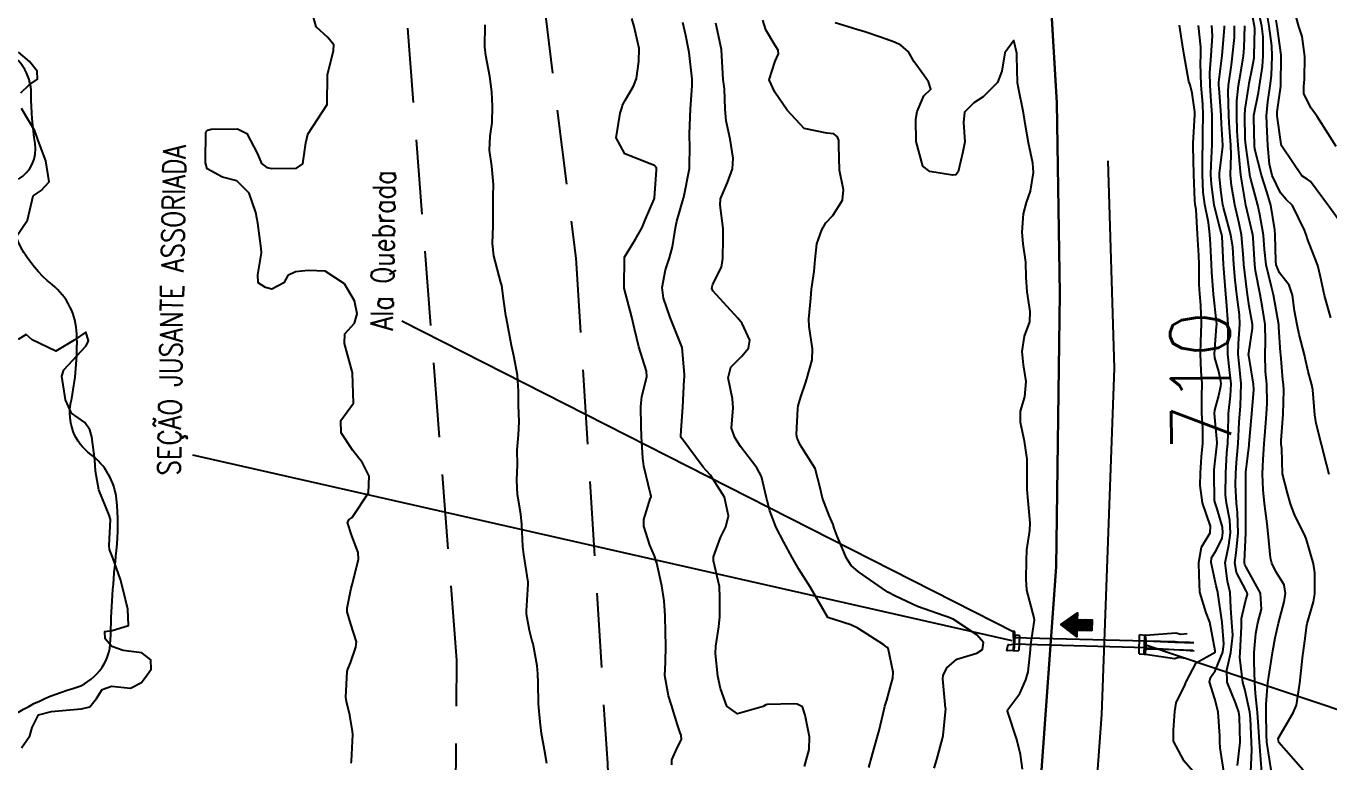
# Model space of a CAD drawing. Header units: metres. Extents: x 298520 to 308411, y 7433745 to 7450750.
# Drawn here: x 305099.4 to 305186.8, y 7438067.4 to 7438116.7 of the extents above; entities that cross this region are included whole.
import ezdxf
from ezdxf.enums import TextEntityAlignment as Align

# ---------------------------------------------------------------- set-up
doc = ezdxf.new("R2010")
doc.units = ezdxf.units.M
doc.header["$LTSCALE"] = 10
for name, pattern in [('CONTINUO', [0]), ('DASHED', [0.75, 0.5, -0.25]), ('TRACEJADO', [8.7, 8, -0.7])]:
    doc.linetypes.add(name, pattern=pattern)
for name, color, linetype in [('BUEIRO', 151, 'Continuous'), ('Cotas', 45, 'Continuous'), ('Curvas de Nivel 1m', 11, 'Continuous'), ('Curvas de Nivel 5m', 15, 'Continuous'), ('Eixo_Estaqueamento', 45, 'CONTINUO'), ('Hidrografia', 140, 'Continuous'), ('Linha Férrea', 251, 'TRACKS'), ('TEXTO', 45, 'Continuous'), ('Vias Secundárias', 230, 'DASHED')]:
    doc.layers.add(name, color=color, linetype=linetype)
doc.styles.add('ROMANS', font='romans', dxfattribs={"height": 0.2})
doc.styles.add('Style-STANDARD', font='STANDARD.shx')
doc.linetypes.add('TRACKS', pattern='A,0.15,[130,ltypeshp.shx,S=0.25,R=0,X=0,Y=0],0.15', length=0.3)

msp = doc.modelspace()

# ---------------------------------------------------------------- hatches: boundary and pattern name
at = {"layer": 'TEXTO'}
msp.add_hatch(color=256, dxfattribs=at).paths.add_polyline_path([(305170.862, 7438076.207), (305169.847, 7438076.235), (305169.835, 7438075.805), (305168.775, 7438076.634), (305169.88, 7438077.403), (305169.868, 7438076.974), (305170.882, 7438076.946)])

# ---------------------------------------------------------------- linework, layer by layer
at = {"layer": 'BUEIRO', "linetype": 'TRACEJADO', "flags": 128}
for points in [[(305174.49, 7438075.507), (305165.583, 7438075.732)], [(305174.487, 7438075.062), (305165.589, 7438075.324)]]:
    msp.add_lwpolyline(points, dxfattribs=at)
at = {"layer": 'BUEIRO', "linetype": 'CONTINUO'}
for points in [[(305165.69, 7438075.888, 708.872), (305165.574, 7438076.172, 708.278)], [(305165.574, 7438076.172, 708.278), (305165.59, 7438075.302, 708.307)], [(305165.993, 7438075.894, 708.872), (305165.69, 7438075.888, 708.872), (305165.626, 7438074.861, 708.839), (305165.945, 7438074.878, 708.866)], [(305165.993, 7438075.894, 708.872), (305165.945, 7438074.878, 708.866)], [(305174.016, 7438074.658, 709.119), (305174.045, 7438075.943, 709.112)], [(305174.016, 7438074.658, 709.119), (305174.372, 7438074.651, 709.149), (305174.41, 7438075.897, 709.141), (305174.045, 7438075.943, 709.112)], [(305174.372, 7438074.651, 709.149), (305174.456, 7438074.634, 708.377), (305174.478, 7438074.992, 708.382), (305174.487, 7438075.062, 707.729), (305174.49, 7438075.507, 707.736), (305174.487, 7438075.536, 708.37), (305174.454, 7438075.919, 708.409), (305174.41, 7438075.897, 709.141)], [(305174.454, 7438075.919, 708.409), (305176.487, 7438076.068, 708.392), (305176.811, 7438075.977, 708.167), (305177.235, 7438076.039, 708.383)], [(305165.626, 7438074.861, 708.839), (305165.569, 7438074.895, 708.306), (305165.206, 7438074.861, 708.311), (305165.159, 7438074.891, 708.191), (305165.235, 7438075.283, 708.138), (305165.278, 7438075.265, 708.304), (305165.59, 7438075.302, 708.307)], [(305165.59, 7438075.302, 708.307), (305165.569, 7438074.895, 708.306)], [(305174.478, 7438074.992, 708.382), (305174.464, 7438075.062, 708.535), (305174.468, 7438075.496, 708.533), (305174.487, 7438075.536, 708.37)], [(305174.478, 7438074.992, 708.382), (305176.362, 7438074.955, 708.391), (305176.742, 7438074.924, 708.157), (305177.178, 7438074.912, 708.386), (305177.72, 7438074.877, 708.383)], [(305174.487, 7438075.536, 708.37), (305176.446, 7438075.494, 708.403), (305176.832, 7438075.454, 708.167), (305177.184, 7438075.473, 708.392), (305177.689, 7438075.434, 708.391)], [(305174.487, 7438075.062, 707.729), (305176.363, 7438074.965, 707.733), (305177.629, 7438074.916, 707.754)], [(305177.697, 7438075.389, 707.76), (305176.418, 7438075.425, 707.722), (305174.49, 7438075.507, 707.736)], [(305174.456, 7438074.634, 708.377), (305176.387, 7438074.354, 708.37), (305176.685, 7438074.434, 708.167), (305177.131, 7438074.384, 708.37)]]:
    msp.add_polyline3d(points, dxfattribs=at)
at = {"layer": 'Curvas de Nivel 1m', "flags": 128}
for points, elevation in [([(305186.768, 7438086.685), (305186.593, 7438087.377), (305186.247, 7438088.691), (305185.905, 7438090.106), (305185.815, 7438090.695), (305185.675, 7438092.37), (305185.606, 7438092.697), (305185.362, 7438093.584), (305185.16, 7438094.492), (305185.111, 7438094.704), (305184.759, 7438096.082), (305184.63, 7438096.711), (305184.456, 7438097.666), (305184.316, 7438098.717), (305184.093, 7438099.384), (305183.438, 7438100.207), (305183.22, 7438100.732), (305183.188, 7438100.99), (305183.152, 7438102.733), (305183.122, 7438103.08), (305182.848, 7438104.736), (305182.596, 7438105.645), (305182.237, 7438106.743), (305181.787, 7438108.5), (305181.754, 7438108.748), (305181.717, 7438110.593), (305181.727, 7438110.748), (305182.021, 7438112.303), (305182.102, 7438112.745), (305182.299, 7438114.046), (305182.347, 7438114.743), (305182.344, 7438116.025), (305182.254, 7438116.744), (305181.881, 7438118.527)], 717), ([(305186.888, 7438097.198), (305186.458, 7438098.69), (305186.193, 7438099.934), (305186.012, 7438100.694), (305185.457, 7438102.134), (305185.292, 7438102.533), (305185.241, 7438102.703), (305185.113, 7438103.061), (305184.311, 7438104.718), (305183.894, 7438105.121), (305183.501, 7438105.562), (305182.956, 7438106.736), (305182.774, 7438107.488), (305182.664, 7438108.739), (305182.602, 7438109.69), (305182.562, 7438110.74), (305182.649, 7438111.663), (305182.82, 7438112.738), (305182.898, 7438113.432), (305182.949, 7438114.737), (305182.925, 7438115.431), (305182.755, 7438116.739), (305182.577, 7438117.812)], 718), ([(305121.171, 7438067.339), (305121.191, 7438067.469), (305121.282, 7438069.247), (305121.269, 7438069.468), (305121.074, 7438070.56), (305120.854, 7438071.472), (305120.805, 7438071.755), (305120.913, 7438073.472), (305120.955, 7438073.632), (305121.119, 7438074.052), (305121.494, 7438075.101), (305121.538, 7438075.466), (305121.145, 7438076.643), (305120.896, 7438077.473), (305120.895, 7438077.735), (305121.177, 7438079.064), (305121.263, 7438079.388), (305121.289, 7438079.469), (305121.663, 7438081.001), (305121.646, 7438081.466), (305121.219, 7438082.575), (305120.916, 7438083.473), (305121.047, 7438083.66), (305121.236, 7438083.812), (305122.335, 7438085.454), (305122.377, 7438086.566), (305121.928, 7438087.46), (305121.285, 7438088.298), (305120.501, 7438089.478), (305120.478, 7438090.312), (305121.323, 7438091.47), (305121.261, 7438093.471), (305121.24, 7438093.585), (305120.717, 7438095.477), (305120.746, 7438096.109), (305121.386, 7438096.824), (305121.577, 7438097.467), (305121.406, 7438098.338), (305120.719, 7438099.477), (305119.431, 7438100.311), (305118.277, 7438100.353), (305117.43, 7438100.267), (305116.927, 7438100.026), (305116.659, 7438099.528), (305115.847, 7438099.106), (305115.418, 7438099.23), (305114.942, 7438099.545), (305114.909, 7438100.064), (305115.154, 7438101.543), (305115.145, 7438101.846), (305114.905, 7438103.546), (305114.774, 7438104.253), (305114.341, 7438105.552), (305113.501, 7438106.376), (305112.543, 7438106.614), (305111.509, 7438107.178), (305111.399, 7438107.591), (305111.396, 7438107.71), (305111.423, 7438109.591), (305111.447, 7438109.688), (305111.545, 7438109.777), (305111.79, 7438109.831), (305113.546, 7438109.869), (305114.182, 7438109.554), (305114.891, 7438108.178), (305115.154, 7438107.544), (305115.51, 7438107.269), (305115.84, 7438107.206), (305117.51, 7438107.223), (305117.936, 7438107.514), (305118.124, 7438108.921), (305118.271, 7438109.509), (305119.563, 7438111.49), (305119.593, 7438113.49), (305119.98, 7438115.116), (305120.011, 7438115.486), (305119.618, 7438115.982), (305118.826, 7438116.703), (305118.591, 7438117.506)], 703), ([(305134.3, 7438067.311), (305134.136, 7438068.224), (305133.942, 7438069.317), (305133.855, 7438070.102), (305133.744, 7438071.32), (305133.705, 7438072.72), (305133.699, 7438073.321), (305133.653, 7438073.857), (305133.369, 7438075.326), (305133.323, 7438075.516), (305133.142, 7438076.226), (305132.941, 7438077.332), (305132.93, 7438077.558), (305133.046, 7438079.331), (305133.041, 7438079.475), (305132.749, 7438081.335), (305132.69, 7438081.856), (305132.628, 7438083.336), (305132.544, 7438084.033), (305132.324, 7438085.339), (305132.295, 7438086.307), (305132.325, 7438087.339), (305132.306, 7438088.322), (305132.391, 7438089.339), (305132.441, 7438090.21), (305132.39, 7438091.339), (305132.395, 7438092.282), (305132.336, 7438093.34), (305132.073, 7438094.636), (305131.919, 7438095.345), (305131.59, 7438097.149), (305131.556, 7438097.348), (305131.407, 7438098.302), (305131.27, 7438099.352), (305131.219, 7438099.558), (305130.734, 7438101.357), (305130.641, 7438102.173), (305130.691, 7438103.358), (305130.687, 7438104.152), (305130.697, 7438105.358), (305130.72, 7438106.138), (305130.6, 7438107.359), (305130.457, 7438108.433), (305130.489, 7438109.361), (305130.619, 7438110.293), (305130.647, 7438111.359), (305130.6, 7438112.337), (305130.464, 7438113.361), (305130.204, 7438114.767), (305130.141, 7438115.365), (305130.153, 7438116.839)], 704), ([(305151.588, 7438067.104), (305151.896, 7438068.255), (305151.924, 7438069.101), (305151.628, 7438070.553), (305151.452, 7438071.106), (305151.086, 7438071.292), (305150.878, 7438071.32), (305149.085, 7438071.273), (305148.977, 7438071.239), (305148.815, 7438071.134), (305147.078, 7438070.637), (305146.379, 7438071.167), (305145.942, 7438072.33), (305145.769, 7438073.173), (305145.61, 7438074.693), (305145.628, 7438075.175), (305145.84, 7438076.479), (305145.894, 7438077.173), (305145.899, 7438078.446), (305145.888, 7438079.173), (305145.477, 7438080.9), (305145.472, 7438081.177), (305145.94, 7438082.455), (305146.303, 7438083.169), (305146.492, 7438083.915), (305146.202, 7438085.171), (305145.268, 7438086.647), (305145.016, 7438086.929), (305144.788, 7438087.187), (305143.302, 7438089.16), (305143.279, 7438089.21), (305143.275, 7438089.238), (305143.307, 7438089.654), (305143.409, 7438091.209), (305143.513, 7438093.045), (305143.525, 7438093.207), (305143.53, 7438093.383), (305143.373, 7438095.21), (305142.563, 7438097.218), (305142.117, 7438098.518), (305142.036, 7438099.224), (305142.248, 7438100.409), (305142.515, 7438101.219), (305142.728, 7438101.943), (305142.935, 7438103.215), (305143.019, 7438103.673), (305143.47, 7438105.21), (305143.476, 7438105.227), (305143.494, 7438105.287), (305143.872, 7438107.205), (305143.881, 7438108.861), (305143.86, 7438109.205), (305143.864, 7438109.524), (305143.938, 7438111.204), (305144.044, 7438112.737), (305144.041, 7438113.196), (305143.832, 7438114.976), (305143.802, 7438115.198), (305143.622, 7438116.113), (305143.41, 7438116.983)], 706), ([(305155.903, 7438067.051), (305156.15, 7438067.946), (305156.453, 7438069.046), (305156.58, 7438069.532), (305156.945, 7438071.041), (305156.974, 7438071.151), (305157.091, 7438071.568), (305157.425, 7438072.719), (305157.501, 7438073.034), (305157.518, 7438073.435), (305157.184, 7438075.039), (305157.16, 7438075.067), (305157.133, 7438075.095), (305156.9, 7438075.278), (305155.146, 7438076.395), (305154.689, 7438076.607), (305153.153, 7438077.09), (305151.975, 7438079.102), (305151.195, 7438080.343), (305150.76, 7438081.114), (305150.188, 7438082.151), (305149.678, 7438083.126), (305149.244, 7438084.262), (305149.069, 7438084.951), (305149.037, 7438085.133), (305148.69, 7438086.561), (305148.386, 7438087.143), (305147.294, 7438088.569), (305146.905, 7438089.164), (305146.678, 7438089.797), (305146.786, 7438091.165), (305146.743, 7438091.755), (305146.465, 7438093.169), (305146.635, 7438093.893), (305147.367, 7438094.612), (305147.818, 7438095.153), (305147.922, 7438095.696), (305147.389, 7438096.799), (305147.106, 7438097.163), (305145.42, 7438099.009), (305145.362, 7438099.181), (305145.426, 7438099.457), (305146.017, 7438100.594), (305146.1, 7438101.173), (305146.133, 7438102.503), (305146.12, 7438103.174), (305145.912, 7438104.753), (305145.954, 7438105.175), (305146.416, 7438106.258), (305146.756, 7438107.168), (305146.799, 7438107.892), (305146.582, 7438109.17), (305146.333, 7438110.394), (305146.267, 7438111.173), (305146.215, 7438112.542), (305146.128, 7438113.175), (305146.028, 7438114.757), (305146.006, 7438115.176), (305145.631, 7438116.942)], 707), ([(305160.282, 7438066.998), (305160.45, 7438067.588), (305160.841, 7438068.992), (305160.876, 7438069.18), (305161.048, 7438070.99), (305161.045, 7438071.028), (305160.863, 7438072.992), (305160.891, 7438073.217), (305161.12, 7438073.725), (305161.792, 7438074.318), (305163.13, 7438074.711), (305163.52, 7438074.964), (305163.593, 7438075.418), (305163.143, 7438075.933), (305161.549, 7438076.986), (305161.155, 7438077.143), (305160.936, 7438077.212), (305159.165, 7438077.848), (305157.679, 7438078.529), (305157.179, 7438078.805), (305156.803, 7438079.044), (305155.194, 7438080.165), (305154.714, 7438080.583), (305154.388, 7438081.072), (305153.759, 7438082.548), (305153.579, 7438083.085), (305153.495, 7438083.345), (305153.241, 7438083.937), (305152.78, 7438085.095), (305152.658, 7438085.697), (305152.293, 7438087.1), (305151.297, 7438088.685), (305151.076, 7438089.112), (305151.043, 7438089.375), (305151.139, 7438091.112), (305151.156, 7438091.281), (305151.335, 7438091.896), (305151.642, 7438092.814), (305151.741, 7438093.106), (305152.088, 7438094.38), (305152.108, 7438095.103), (305151.888, 7438096.605), (305151.877, 7438097.105), (305152, 7438098.519), (305152.044, 7438099.104), (305152.234, 7438100.302), (305152.288, 7438101.102), (305152.4, 7438102.16), (305152.746, 7438103.097), (305153.013, 7438103.559), (305153.483, 7438104.06), (305154.12, 7438105.081), (305154.199, 7438105.779), (305153.921, 7438107.084), (305153.875, 7438108.747), (305153.885, 7438109.085), (305153.79, 7438109.331), (305153.547, 7438109.514), (305153.08, 7438109.562), (305151.551, 7438109.891), (305150.427, 7438111.121), (305149.581, 7438112.327), (305149.202, 7438113.136), (305149.605, 7438114.386), (305149.846, 7438114.893), (305149.806, 7438115.128), (305149.616, 7438115.454), (305148.977, 7438116.49), (305148.775, 7438117.143)], 708), ([(305166.192, 7438066.928), (305166.063, 7438067.915), (305165.83, 7438068.932), (305165.201, 7438070.819), (305165.21, 7438070.939), (305166.017, 7438072.013), (305166.432, 7438072.927), (305166.582, 7438073.462), (305166.742, 7438074.924), (305166.771, 7438075.289), (305167.009, 7438076.921), (305166.993, 7438077.084), (305166.496, 7438078.927), (305166.45, 7438079.668), (305166.468, 7438080.927), (305166.502, 7438081.639), (305166.686, 7438082.925), (305166.713, 7438083.45), (305166.574, 7438084.927), (305166.511, 7438085.677), (305166.517, 7438086.928), (305166.503, 7438087.71), (305166.343, 7438088.93), (305166.064, 7438090.184), (305166.068, 7438090.933), (305166.363, 7438091.904), (305166.436, 7438092.929), (305166.267, 7438094.028), (305166.172, 7438094.932), (305166.343, 7438095.971), (305166.684, 7438096.927), (305166.717, 7438097.613), (305166.51, 7438098.929), (305166.456, 7438099.906), (305166.418, 7438100.93), (305166.252, 7438102.141), (305166.172, 7438102.933), (305166.263, 7438104.154), (305166.478, 7438104.93), (305166.737, 7438105.691), (305166.945, 7438106.926), (305166.895, 7438107.554), (305166.604, 7438108.929), (305166.404, 7438110.082), (305166.271, 7438110.933), (305165.923, 7438112.593), (305165.867, 7438112.937), (305165.821, 7438114.727), (305165.814, 7438114.938), (305165.621, 7438115.775), (305165.022, 7438114.949), (305164.812, 7438113.734), (305164.534, 7438112.956), (305163.573, 7438112.013), (305162.931, 7438111.614), (305162.312, 7438110.983), (305162.248, 7438110.291), (305162.337, 7438108.982), (305162.191, 7438108.325), (305161.888, 7438106.986), (305161.723, 7438106.776), (305161.51, 7438106.747), (305159.98, 7438107.005), (305159.518, 7438107.355), (305159.078, 7438109.017), (305159.053, 7438110.513), (305159.141, 7438111.016), (305159.574, 7438112.074), (305160.053, 7438112.53), (305159.893, 7438113.007), (305159.589, 7438113.449), (305158.938, 7438114.352), (305158.556, 7438115.026), (305158.046, 7438115.462), (305157.619, 7438115.666), (305156.674, 7438115.998), (305155.626, 7438116.359), (305155.088, 7438116.529), (305153.632, 7438116.968)], 709), ([(305179.699, 7438066.77), (305179.46, 7438068.371), (305179.431, 7438068.774), (305179.438, 7438069.146), (305179.319, 7438070.776), (305179.096, 7438071.658), (305178.741, 7438072.784), (305178.814, 7438073.085), (305179.12, 7438073.517), (305179.634, 7438074.772), (305179.713, 7438075.346), (305179.601, 7438076.773), (305179.331, 7438078.628), (305179.306, 7438078.778), (305179.286, 7438078.88), (305179.187, 7438079.23), (305178.845, 7438080.784), (305178.884, 7438081.107), (305179.216, 7438081.633), (305179.588, 7438082.414), (305179.647, 7438082.774), (305179.611, 7438083.148), (305179.249, 7438084.386), (305179.117, 7438084.781), (305179.088, 7438084.948), (305179.06, 7438086.782), (305179.067, 7438086.991), (305179.252, 7438088.781), (305179.252, 7438088.832), (305179.088, 7438090.782), (305179.103, 7438091.005), (305179.34, 7438091.891), (305179.514, 7438092.614), (305179.527, 7438092.777), (305179.509, 7438092.932), (305179.361, 7438093.582), (305179.106, 7438094.51), (305179.084, 7438094.774), (305179.222, 7438096.603), (305179.228, 7438096.772), (305179.219, 7438096.949), (305179.022, 7438098.776), (305178.904, 7438100.245), (305178.879, 7438100.778), (305178.806, 7438102.129), (305178.769, 7438102.78), (305178.669, 7438103.588), (305178.429, 7438104.786), (305178.317, 7438105.604), (305178.267, 7438106.789), (305178.264, 7438108.057), (305178.289, 7438108.789), (305178.307, 7438109.545), (305178.33, 7438110.788), (305178.298, 7438111.517), (305178.187, 7438112.791), (305178.13, 7438114.267), (305178.158, 7438114.792), (305178.168, 7438115.341), (305177.998, 7438116.795)], 711), ([(305180.619, 7438067.177), (305180.795, 7438068.754), (305180.767, 7438070.442), (305180.716, 7438070.755), (305180.519, 7438071.331), (305179.932, 7438072.768), (305179.914, 7438073.561), (305180.175, 7438074.764), (305180.302, 7438075.92), (305180.242, 7438076.764), (305180.18, 7438077.752), (305180.136, 7438078.766), (305179.948, 7438079.526), (305179.801, 7438080.771), (305180.043, 7438081.946), (305180.156, 7438082.766), (305180.098, 7438083.624), (305179.878, 7438084.771), (305179.815, 7438085.328), (305179.834, 7438086.772), (305179.915, 7438088.149), (305179.968, 7438088.77), (305179.986, 7438089.446), (305180.012, 7438090.77), (305180.146, 7438091.962), (305180.197, 7438092.767), (305180.116, 7438093.524), (305179.97, 7438094.764), (305179.988, 7438096.163), (305180.003, 7438096.764), (305179.889, 7438098.292), (305179.842, 7438098.766), (305179.7, 7438100.508), (305179.685, 7438100.768), (305179.587, 7438102.644), (305179.567, 7438102.769), (305179.468, 7438103.134), (305179.06, 7438104.776), (305178.869, 7438106.142), (305178.834, 7438106.78), (305178.85, 7438107.454), (305178.926, 7438108.779), (305178.929, 7438110.152), (305178.915, 7438110.78), (305178.842, 7438112.047), (305178.782, 7438112.782), (305178.77, 7438113.607), (305178.866, 7438114.781), (305178.945, 7438116.099), (305178.903, 7438116.781)], 712), ([(305181.507, 7438066.745), (305181.582, 7438068.218), (305181.569, 7438068.745), (305181.496, 7438070.328), (305181.453, 7438070.746), (305181.106, 7438072.286), (305180.985, 7438072.752), (305180.787, 7438074.413), (305180.805, 7438074.755), (305180.897, 7438076.501), (305180.884, 7438076.754), (305180.882, 7438077.029), (305181.176, 7438078.288), (305181.286, 7438078.645), (305181.28, 7438078.749), (305181.185, 7438078.936), (305180.547, 7438080.11), (305180.444, 7438080.761), (305180.542, 7438081.431), (305180.669, 7438082.758), (305180.62, 7438084.132), (305180.562, 7438084.76), (305180.497, 7438085.994), (305180.51, 7438086.761), (305180.554, 7438087.491), (305180.666, 7438088.76), (305180.744, 7438090.185), (305180.77, 7438090.758), (305180.816, 7438091.273), (305180.865, 7438092.757), (305180.735, 7438094.128), (305180.663, 7438094.757), (305180.681, 7438095.456), (305180.787, 7438096.756), (305180.757, 7438097.402), (305180.575, 7438098.758), (305180.471, 7438099.721), (305180.376, 7438100.761), (305180.3, 7438101.916), (305180.185, 7438102.763), (305179.677, 7438104.581), (305179.635, 7438104.769), (305179.503, 7438105.759), (305179.41, 7438106.67), (305179.404, 7438106.772), (305179.409, 7438106.878), (305179.528, 7438107.784), (305179.638, 7438108.673), (305179.64, 7438108.769), (305179.557, 7438110.201), (305179.53, 7438110.738), (305179.524, 7438110.771), (305179.393, 7438112.585), (305179.377, 7438112.773), (305179.381, 7438112.978), (305179.586, 7438114.77), (305179.616, 7438115.03), (305179.756, 7438116.645), (305179.759, 7438116.769)], 713), ([(305182.251, 7438066.738), (305182.193, 7438067.592), (305182.092, 7438068.74), (305182.032, 7438069.781), (305181.974, 7438070.741), (305181.828, 7438072.017), (305181.777, 7438072.743), (305181.737, 7438074.134), (305181.748, 7438074.744), (305181.854, 7438076.034), (305181.98, 7438076.742), (305182.236, 7438077.67), (305182.16, 7438078.74), (305181.2, 7438080.481), (305181.104, 7438080.653), (305181.087, 7438080.752), (305181.098, 7438080.859), (305181.177, 7438082.751), (305181.19, 7438084.689), (305181.185, 7438084.751), (305181.184, 7438086.663), (305181.185, 7438086.751), (305181.191, 7438086.835), (305181.288, 7438087.737), (305181.404, 7438088.647), (305181.413, 7438088.749), (305181.566, 7438090.502), (305181.59, 7438090.747), (305181.71, 7438092.384), (305181.695, 7438092.747), (305181.372, 7438094.673), (305181.362, 7438094.74), (305181.374, 7438094.851), (305181.633, 7438096.505), (305181.627, 7438096.748), (305181.411, 7438097.967), (305181.282, 7438098.751), (305181.26, 7438098.917), (305181.048, 7438100.754), (305181.015, 7438101.187), (305180.88, 7438102.756), (305180.728, 7438103.504), (305180.436, 7438104.761), (305180.21, 7438106.059), (305180.155, 7438106.764), (305180.187, 7438108.11), (305180.166, 7438108.764), (305180.074, 7438110.248), (305180.051, 7438110.765), (305179.999, 7438112.345), (305180.022, 7438112.766), (305180.212, 7438114.155), (305180.296, 7438114.763), (305180.411, 7438115.976), (305180.427, 7438116.762)], 714), ([(305185.036, 7438066.877), (305183.398, 7438068.725), (305183.339, 7438068.999), (305184.364, 7438070.711), (305184.572, 7438071.226), (305184.798, 7438072.705), (305185.011, 7438074.581), (305185.029, 7438074.702), (305185.141, 7438075.543), (305185.272, 7438076.578), (305185.295, 7438076.699), (305185.72, 7438078.149), (305185.805, 7438078.694), (305185.802, 7438080.089), (305185.712, 7438080.695), (305185.228, 7438082.387), (305185.099, 7438082.702), (305184.47, 7438083.936), (305184.18, 7438084.716), (305183.967, 7438085.426), (305183.632, 7438086.725), (305183.592, 7438088.432), (305183.561, 7438088.726), (305183.55, 7438088.971), (305183.677, 7438090.725), (305183.721, 7438092.351), (305183.7, 7438092.725), (305183.668, 7438093.037), (305183.518, 7438094.728), (305183.508, 7438094.862), (305183.391, 7438096.566), (305183.384, 7438096.73), (305183.026, 7438098.734), (305182.903, 7438099.261), (305182.549, 7438100.739), (305182.433, 7438101.761), (305182.356, 7438102.741), (305182.119, 7438104.108), (305181.977, 7438104.745), (305181.51, 7438106.486), (305181.454, 7438106.751), (305181.442, 7438106.823), (305181.171, 7438108.754), (305181.139, 7438109.162), (305181.114, 7438110.754), (305181.135, 7438111.186), (305181.378, 7438112.752), (305181.412, 7438112.926), (305181.6, 7438113.911), (305181.731, 7438114.629), (305181.743, 7438114.749), (305181.791, 7438116.589), (305181.773, 7438116.749), (305181.641, 7438117.318)], 716), ([(305187.478, 7438103.653), (305186.734, 7438104.688), (305185.509, 7438106.326), (305185.3, 7438106.493), (305184.93, 7438106.709), (305183.647, 7438108.622), (305183.575, 7438108.73), (305183.564, 7438108.75), (305183.544, 7438108.821), (305183.281, 7438110.733), (305183.29, 7438111.008), (305183.526, 7438112.731), (305183.529, 7438112.785), (305183.549, 7438114.731), (305183.541, 7438114.804), (305183.272, 7438116.734), (305183.222, 7438117.151)], 719), ([(305099.025, 7438112.284), (305099.579, 7438112.799), (305100.128, 7438113.181), (305100.103, 7438113.725), (305099.599, 7438114.368), (305098.853, 7438114.989)], 702), ([(305098.649, 7438102.548), (305099.473, 7438103.73), (305099.841, 7438105.375), (305100.384, 7438105.721), (305100.916, 7438106.298), (305100.697, 7438107.718), (305100.182, 7438109.075), (305099.959, 7438109.726), (305099.55, 7438110.401), (305099.052, 7438111.231)], 702), ([(305099.049, 7438068.361), (305099.618, 7438069.164), (305099.774, 7438069.723), (305100.209, 7438070.581), (305101.074, 7438070.793), (305102.306, 7438070.922), (305103.076, 7438070.987), (305103.635, 7438071.117), (305104.099, 7438071.67), (305104.477, 7438072.281), (305105.095, 7438072.488), (305106.374, 7438072.367), (305107.1, 7438072.751), (305107.483, 7438073.259), (305107.75, 7438073.63), (305107.742, 7438074.254), (305107.124, 7438074.739), (305105.889, 7438074.889), (305105.128, 7438075.156), (305104.674, 7438075.665), (305104.651, 7438076.154), (305105.141, 7438076.222), (305106.234, 7438076.561), (305106.181, 7438077.65), (305105.874, 7438078.955), (305105.69, 7438079.655), (305105.197, 7438081.101), (305104.969, 7438081.662), (305104.951, 7438081.918), (305105.028, 7438083.662), (305104.936, 7438083.963), (305104.244, 7438085.67), (305104.02, 7438086.918), (305103.977, 7438087.673), (305103.769, 7438089.202), (305103.642, 7438089.677), (305103.308, 7438090.175), (305102.422, 7438090.801), (305102.01, 7438091.7), (305101.765, 7438093.285), (305101.906, 7438093.702), (305103.369, 7438095.298), (305103.516, 7438095.534), (305103.548, 7438095.678), (305103.378, 7438096.237), (305102.591, 7438095.692), (305101.365, 7438094.958), (305099.784, 7438095.726), (305099.376, 7438096.064), (305098.839, 7438095.738)], 702)]:
    msp.add_lwpolyline(points, dxfattribs=dict(at, elevation=elevation))
at = {"layer": 'Curvas de Nivel 5m', "flags": 128}
for points, elevation in [([(305187.248, 7438108.683), (305186.709, 7438109.531), (305185.968, 7438110.696), (305185.568, 7438111.249), (305185.066, 7438112.196), (305185.063, 7438112.708), (305185.109, 7438113.188), (305185.134, 7438114.707), (305184.961, 7438116.045), (305184.744, 7438116.713), (305184.383, 7438117.988)], 720), ([(305142.676, 7438067.214), (305142.691, 7438067.561), (305143.051, 7438068.403), (305143.338, 7438068.927), (305143.296, 7438069.207), (305143.234, 7438069.376), (305143.07, 7438069.904), (305142.666, 7438071.214), (305142.453, 7438071.856), (305142.209, 7438073.219), (305142.257, 7438074.084), (305142.287, 7438075.218), (305142.255, 7438076.106), (305142.231, 7438077.219), (305142.165, 7438078.223), (305142.017, 7438079.222), (305141.675, 7438080.749), (305141.514, 7438081.227), (305141.214, 7438081.951), (305140.797, 7438083.234), (305140.794, 7438083.678), (305141.252, 7438085.128), (305141.29, 7438085.193), (305141.301, 7438085.23), (305141.255, 7438085.398), (305140.807, 7438087.235), (305140.733, 7438087.784), (305140.646, 7438089.237), (305140.616, 7438089.931), (305140.593, 7438091.237), (305140.66, 7438091.909), (305141.011, 7438093.233), (305140.977, 7438093.613), (305140.46, 7438095.239), (305140.177, 7438096.45), (305140.004, 7438097.244), (305139.487, 7438099.184), (305139.476, 7438099.249), (305139.495, 7438101.196), (305139.513, 7438101.249), (305140.239, 7438102.464), (305140.686, 7438103.238), (305140.916, 7438103.798), (305141.492, 7438105.151), (305141.509, 7438105.214), (305141.508, 7438105.23), (305141.66, 7438107.08), (305141.644, 7438107.229), (305141.515, 7438107.393), (305141.236, 7438107.514), (305139.527, 7438108.177), (305138.951, 7438109.259), (305139.217, 7438110.913), (305139.324, 7438111.254), (305139.38, 7438111.439), (305139.571, 7438111.809), (305140.11, 7438112.72), (305140.311, 7438113.243), (305140.473, 7438114.372), (305140.483, 7438115.241), (305140.163, 7438116.709), (305140.001, 7438117.246)], 705), ([(305177.625, 7438066.794), (305177.043, 7438067.48), (305176.337, 7438068.807), (305176.332, 7438069.546), (305176.429, 7438070.807), (305176.511, 7438071.387), (305177.11, 7438072.614), (305177.167, 7438072.744), (305177.184, 7438072.799), (305177.849, 7438074.07), (305179.133, 7438074.771), (305179.134, 7438074.867), (305178.756, 7438076.784), (305178.528, 7438077.421), (305178.104, 7438078.791), (305178.04, 7438079.946), (305178.022, 7438080.792), (305178.203, 7438081.806), (305178.786, 7438082.784), (305178.803, 7438083.218), (305178.28, 7438084.79), (305178.114, 7438085.942), (305178.13, 7438086.791), (305178.216, 7438087.864), (305178.292, 7438088.79), (305178.294, 7438089.809), (305178.23, 7438090.791), (305178.22, 7438091.911), (305178.26, 7438092.791), (305178.196, 7438093.622), (305178.13, 7438094.789), (305178.163, 7438095.57), (305178.205, 7438096.788), (305178.164, 7438098.036), (305178.099, 7438098.79), (305178.062, 7438099.423), (305178.051, 7438100.791), (305178.024, 7438101.366), (305177.933, 7438102.793), (305177.841, 7438104.442), (305177.787, 7438104.796), (305177.755, 7438105.056), (305177.695, 7438106.797), (305177.649, 7438108.691), (305177.652, 7438108.798), (305177.655, 7438108.909), (305177.765, 7438110.797), (305177.762, 7438110.995), (305177.577, 7438112.258), (305177.444, 7438112.801), (305177.366, 7438113.022), (305177.042, 7438114.806), (305176.934, 7438115.493), (305176.742, 7438116.809)], 710), ([(305182.877, 7438066.889), (305182.592, 7438068.735), (305182.558, 7438069.245), (305182.543, 7438070.735), (305182.543, 7438071.284), (305182.665, 7438072.734), (305182.716, 7438073.135), (305182.966, 7438074.732), (305182.989, 7438074.877), (305183.143, 7438075.734), (305183.369, 7438076.727), (305183.741, 7438078.155), (305183.839, 7438078.72), (305183.756, 7438079.288), (305183.197, 7438080.175), (305182.914, 7438080.733), (305182.845, 7438081.097), (305182.681, 7438082.736), (305182.601, 7438083.375), (305182.428, 7438084.738), (305182.342, 7438085.66), (305182.29, 7438086.74), (305182.333, 7438087.694), (305182.417, 7438088.739), (305182.476, 7438089.574), (305182.566, 7438090.738), (305182.605, 7438091.466), (305182.579, 7438092.738), (305182.503, 7438093.597), (305182.468, 7438094.739), (305182.509, 7438095.611), (305182.47, 7438096.739), (305182.298, 7438097.853), (305182.138, 7438098.743), (305181.839, 7438100.346), (305181.783, 7438100.747), (305181.666, 7438102.543), (305181.643, 7438102.748), (305181.475, 7438103.523), (305181.189, 7438104.753), (305181.107, 7438105.144), (305180.844, 7438106.757), (305180.78, 7438107.501), (305180.677, 7438108.759), (305180.609, 7438109.703), (305180.579, 7438110.76), (305180.588, 7438111.745), (305180.692, 7438112.759), (305180.82, 7438113.532), (305181.022, 7438114.756), (305181.079, 7438115.295), (305181.122, 7438116.755)], 715)]:
    msp.add_lwpolyline(points, dxfattribs=dict(at, elevation=elevation))
at = {"layer": 'Eixo_Estaqueamento'}
msp.add_lwpolyline([(305157.36, 7438183.653), (305163.051, 7438159.253), (305165.734, 7438144.803), (305167.442, 7438129.409), (305168.499, 7438111.609), (305168.697, 7438098.822), (305168.452, 7438080.499), (305167.399, 7438065.921), (305165.529, 7438047.968), (305160.498, 7438017.389), (305155.626, 7437993.858), (305150.277, 7437969.227), (305143.477, 7437941.139), (305137.356, 7437914.575)], dxfattribs=at)
at = {"layer": 'Hidrografia', "elevation": 702.098}
for points in [[(305098.848, 7438106.477, 0.309636), (305099.979, 7438108.869, -0.039494), (305099.713, 7438112.191, 0.305292), (305097.651, 7438115.247, 0.012908)], [(305096.915, 7438069.33, -0.111042), (305102.506, 7438072.335, 0.330558), (305105.034, 7438075.591, -0.022428), (305105.434, 7438081.589, 0.055782), (305105.434, 7438085.044, 0.209474), (305103.705, 7438088.034, -0.293849), (305102.374, 7438091.508, 0.059559), (305102.773, 7438096.093, 0.2194), (305101.11, 7438099.415, -0.207908), (305098.116, 7438105.082, -0.287101)]]:
    msp.add_lwpolyline(points, format="xyb", dxfattribs=at)
at = {"layer": 'Linha Férrea', "flags": 128}
msp.add_lwpolyline([(307827.162, 7434249.95), (307821.558, 7434258.806), (307819.524, 7434262.43), (307816.304, 7434268.219), (307813.681, 7434272.301), (307811.637, 7434275.461), (307798.221, 7434296.136), (307773.738, 7434334.032), (307761.734, 7434352.011), (307752.472, 7434367.888), (307735.134, 7434393.38), (307710.738, 7434431.015), (307694.807, 7434455.28), (307677.699, 7434482.208), (307665.381, 7434501.663), (307643.884, 7434534.842), (307627.559, 7434562.543), (307613.51, 7434586.874), (307596.955, 7434617.47), (307576.402, 7434659.978), (307564.169, 7434687.319), (307541.059, 7434734.946), (307530.172, 7434758.545), (307516.917, 7434785.92), (307501.763, 7434817.247), (307481.679, 7434859.302), (307459.201, 7434904.199), (307442.79, 7434936.268), (307425.275, 7434968.915), (307411.694, 7434992.242), (307402.565, 7435007.679), (307388.848, 7435028.501), (307366.947, 7435058.298), (307352.497, 7435076.75), (307335.708, 7435095.815), (307323.737, 7435108.404), (307304.876, 7435127.211), (307280.641, 7435149.596), (307260.895, 7435166.247), (307239.502, 7435183.006), (307222.59, 7435195.397), (307206.912, 7435206.431), (307191.542, 7435216.923), (307180.978, 7435223.581), (307147.083, 7435245.035), (307110.179, 7435267.866), (307071.327, 7435292.081), (307013.035, 7435328.917), (306934.22, 7435378.293), (306890.853, 7435406.012), (306860.761, 7435425.266), (306830.445, 7435444.172), (306783.165, 7435474.002), (306743.292, 7435499.125), (306730.646, 7435506.804), (306700.006, 7435524.558), (306649.968, 7435556.158), (306620.536, 7435574.685), (306585.884, 7435596.365), (306549.21, 7435619.443), (306511.464, 7435642.992), (306481.3, 7435662.066), (306449.914, 7435681.79), (306417.31, 7435702.158), (306386.499, 7435720.658), (306359.57, 7435735.78), (306332.265, 7435749.95), (306295.736, 7435767.254), (306254.914, 7435784.832), (306234.551, 7435793.029), (306198.8, 7435806.042), (306177.427, 7435813.736), (306139.201, 7435826.142), (306101.034, 7435838.043), (306051.969, 7435853.031), (306008.186, 7435866.647), (306003.579, 7435868.042), (305974.115, 7435878.736), (305939.654, 7435889.448), (305902.227, 7435900.737), (305881.18, 7435906.223), (305868.578, 7435910.192), (305845.541, 7435919.118), (305815.171, 7435933.297), (305786.711, 7435949.033), (305760.876, 7435966.424), (305735.18, 7435986.894), (305723.755, 7435997.052), (305696.097, 7436025.188), (305678.2, 7436047.897), (305661.02, 7436071.863), (305645.017, 7436096.315), (305622.371, 7436129.703), (305596.142, 7436168.749), (305576.091, 7436198.746), (305559.429, 7436223.15), (305539.44, 7436252.716), (305521.42, 7436279.841), (305512.691, 7436292.824), (305499.486, 7436312.983), (305480.027, 7436341.606), (305460.301, 7436370.83), (305441.558, 7436398.43), (305421.25, 7436428.242), (305402.577, 7436456.088), (305384.092, 7436483.75), (305369.125, 7436505.554), (305351.225, 7436532.173), (305338.344, 7436551.44), (305322.726, 7436574.869), (305306.914, 7436598.296), (305293.244, 7436619.058), (305277.818, 7436644.307), (305263.888, 7436668.981), (305254.713, 7436687.725), (305243.781, 7436710.837), (305233.952, 7436734.393), (305225.106, 7436755.865), (305215.533, 7436780.472), (305201.607, 7436815.682), (305193.173, 7436837.83), (305177.384, 7436877.752), (305166.792, 7436904.686), (305153.942, 7436937.689), (305141.501, 7436969.136), (305130.697, 7436996.497), (305122.016, 7437018.504), (305113.061, 7437043.102), (305101.513, 7437072.011), (305093.245, 7437092.935), (305082.037, 7437121.364), (305073.353, 7437143.916), (305060.568, 7437176.453), (305050.18, 7437206.397), (305043.414, 7437227.867), (305037.467, 7437248.165), (305034.526, 7437261.706), (305031.724, 7437274.104), (305028.718, 7437297.869), (305025.03, 7437326.573), (305023.117, 7437358.555), (305023.119, 7437387.114), (305024.829, 7437414.867), (305027.312, 7437439.505), (305027.407, 7437441.256), (305030.711, 7437462.666), (305036.039, 7437488.902), (305042.465, 7437516.919), (305048.776, 7437544.538), (305055.475, 7437572.1), (305062.866, 7437603.389), (305069.498, 7437630.688), (305077.032, 7437662.821), (305085.46, 7437698.138), (305091.819, 7437727.643), (305097.21, 7437749.95), (305103.918, 7437777.268), (305111.101, 7437807.1), (305121.202, 7437849.915), (305125.406, 7437866.973), (305130.992, 7437888.732), (305137.356, 7437914.575), (305143.477, 7437941.139), (305150.277, 7437969.227), (305155.626, 7437993.858), (305160.498, 7438017.389), (305165.529, 7438047.968), (305167.399, 7438065.921), (305168.452, 7438080.499), (305168.697, 7438098.822), (305168.499, 7438111.609), (305167.442, 7438129.409), (305165.734, 7438144.803), (305163.051, 7438159.253), (305157.36, 7438183.653), (305149.712, 7438209.61), (305142.146, 7438230.516), (305132.877, 7438252.552), (305120.435, 7438277.838), (305109.119, 7438297.22), (305107.007, 7438300.233), (305099.258, 7438311.382), (305091.426, 7438322.415), (305083.384, 7438332.797), (305079.569, 7438337.519), (305074.8, 7438344.056), (305056.823, 7438367.077), (305041.935, 7438386.352), (305023.225, 7438411.978), (305005.975, 7438436.561), (304993.284, 7438456.495), (304983.121, 7438473.171), (304969.538, 7438498.699), (304959.938, 7438517.087), (304947.328, 7438543.432), (304933.09, 7438572.791), (304924.306, 7438590.948), (304918.204, 7438604.464), (304911.783, 7438619.158), (304905.926, 7438632.437), (304900.315, 7438648.46), (304895.834, 7438661.886), (304892.174, 7438674.496), (304887.946, 7438691.238), (304884.694, 7438706.937), (304881.848, 7438723.698), (304879.326, 7438740.134), (304878.187, 7438758.916), (304877.537, 7438778.358), (304877.211, 7438799.094), (304877.455, 7438830.881), (304877.861, 7438863.017), (304878.268, 7438892.702), (304878.595, 7438920.109), (304878.677, 7438952.239), (304877.945, 7438980.303), (304876.318, 7439009.018), (304874.936, 7439022.788), (304873.229, 7439037.841), (304870.14, 7439056.141), (304864.855, 7439082.077), (304859.079, 7439105.013), (304850.377, 7439133.889), (304843.057, 7439154.06), (304836.382, 7439171.237), (304828.249, 7439190.114), (304817.674, 7439211.83), (304806.69, 7439232.736), (304796.364, 7439250.871), (304785.222, 7439269.009), (304772.779, 7439289.097), (304755.7, 7439316.738), (304736.912, 7439345.938), (304718.848, 7439374.335), (304700.222, 7439403.624), (304676.465, 7439440.714), (304659.061, 7439468.061), (304641.493, 7439495.549), (304629.289, 7439514.996), (304612.29, 7439541.915), (304598.786, 7439563.312), (304583.088, 7439588.524), (304568.608, 7439611.383), (304554.371, 7439633.59), (304540.465, 7439656.114), (304527.858, 7439675.88), (304515.488, 7439695.965), (304501.015, 7439718.74), (304492.557, 7439732.179), (304481.09, 7439749.95), (304464.698, 7439773.555), (304458.701, 7439781.55), (304447.468, 7439795.482), (304430.85, 7439814.016), (304417.942, 7439826.867), (304407.625, 7439836.385), (304393.358, 7439848.486), (304380.404, 7439858.342), (304362.661, 7439870.737), (304347.086, 7439880.296), (304333.248, 7439887.82), (304320.73, 7439894.061), (304304.927, 7439900.989), (304286.443, 7439908.157), (304266.642, 7439915.416), (304246.691, 7439922.501), (304225.186, 7439929.977), (304198.999, 7439939.195), (304168.468, 7439950.001), (304152.888, 7439955.629), (304135.919, 7439962.486), (304121.351, 7439968.798), (304105.783, 7439976.385), (304088.736, 7439985.334), (304071.183, 7439995.831), (304051.503, 7440008.737), (304042.509, 7440015.334), (304023.022, 7440030.473), (304002.682, 7440048.64), (303992.184, 7440058.522), (303980.444, 7440070.491), (303965.024, 7440086.226), (303949.368, 7440102.496), (303932.051, 7440120.671), (303917.21, 7440136.166), (303903.071, 7440150.772), (303879.085, 7440174.998), (303863.629, 7440189.711), (303849.061, 7440203.116), (303838.551, 7440211.886), (303825.964, 7440222.577), (303811.471, 7440233.814), (303798.026, 7440243.583), (303789.167, 7440249.782, 0.048699), (303782.733, 7440254.326, -0.013971), (303778.977, 7440256.716, 0.011385), (303767.539, 7440264.078, 0.000455), (303759.243, 7440269.144, 0.004014), (303749.319, 7440275.082, 0.008965), (303739.521, 7440280.605), (303729.166, 7440286.199), (303717.711, 7440292.151), (303693.717, 7440304.367), (303679.104, 7440311.896), (303660.942, 7440321.331), (303642.972, 7440330.918), (303636.468, 7440334.548), (303624.836, 7440341.295), (303611.994, 7440348.943), (303603.079, 7440354.598), (303596.281, 7440359.102), (303587.51, 7440365.427), (303578.605, 7440372.221), (303569.48, 7440379.633), (303558.633, 7440389.129), (303549.894, 7440397.253), (303541.539, 7440405.465), (303534.882, 7440412.293), (303523.465, 7440424.473), (303512.292, 7440437.463), (303502.617, 7440449.258), (303497.008, 7440456.501), (303488.044, 7440468.694), (303481.424, 7440477.682), (303475.375, 7440486.349), (303465.786, 7440500.535), (303456.113, 7440515.599), (303445.613, 7440532.252), (303432.87, 7440552.628), (303423.186, 7440568.064, -0.000757), (303417.987, 7440576.145, 0.007668), (303411.654, 7440585.694), (303403.602, 7440597.441), (303394.768, 7440609.244), (303388.857, 7440616.919), (303381.264, 7440625.91), (303374.43, 7440633.824), (303364.889, 7440644.089), (303358.774, 7440650.239), (303349.646, 7440658.739), (303339.722, 7440667.523), (303332.656, 7440673.464), (303326.724, 7440678.049, -0.018136), (303320.919, 7440682.537, 0.027105), (303312.535, 7440688.782, -0.001525), (303306.785, 7440692.624), (303296.835, 7440699.316), (303291.583, 7440702.647), (303280.845, 7440709.238, 0.008003), (303271.247, 7440714.648, 0.013057), (303255.936, 7440722.447, -0.001991), (303248.373, 7440726.091, 0.012147), (303243.6, 7440728.272, -0.002135), (303237.368, 7440730.971), (303223.7, 7440736.96), (303210.103, 7440742.741), (303193.904, 7440749.566), (303189.82, 7440751.298), (303177.394, 7440756.464), (303158.988, 7440764.273), (303141.646, 7440771.615), (303117.098, 7440781.981), (303101.554, 7440788.524), (303093.446, 7440792.234), (303076.052, 7440800.18), (303054.932, 7440810.372), (303040.156, 7440817.979), (303025.349, 7440825.886), (303013.344, 7440832.756), (303004.06, 7440838.538), (302994.271, 7440845.093), (302982.623, 7440853.413), (302969.58, 7440863.652), (302962.58, 7440869.547), (302953.339, 7440877.801), (302943.024, 7440887.539), (302938.586, 7440892.147), (302933.331, 7440897.537), (302924.321, 7440907.75), (302915.904, 7440917.945), (302907.517, 7440928.751), (302899.78, 7440938.97), (302892.734, 7440949.154), (302888.762, 7440955.109), (302884.574, 7440961.747), (302879.485, 7440969.887), (302873.287, 7440980.614), (302867.777, 7440990.898), (302859.79, 7441006.768), (302851.229, 7441025.298), (302846.823, 7441035.61), (302841.669, 7441047.987), (302837.148, 7441059.318), (302829.38, 7441078.789), (302825.24, 7441088.834), (302821.857, 7441097.357), (302816.249, 7441111.473), (302810.672, 7441125.205), (302804.678, 7441140.046), (302799.05, 7441153.537), (302792.202, 7441169.326), (302786.803, 7441181.368), (302782.699, 7441189.728), (302780.991, 7441193.272, -0.024435), (302778.706, 7441197.526, 0.018839), (302775.042, 7441204.531), (302769.048, 7441215.01), (302764.16, 7441223.098), (302758.012, 7441232.567), (302751.033, 7441242.929), (302746.425, 7441249.467, 0.01417), (302742.29, 7441255.115, -0.010578), (302734.95, 7441264.491, 0.026045), (302726.645, 7441274.447), (302714.77, 7441287.265), (302702.588, 7441299.413), (302690.064, 7441310.886), (302682.561, 7441317.234), (302675.22, 7441323.247), (302666.869, 7441329.42, 0.027574), (302658.671, 7441335.283, -0.011091), (302655.152, 7441337.629, 0.01172), (302645.719, 7441343.898, 0.006642), (302635.246, 7441350.318, 0.010482), (302620.241, 7441358.823, 0.013683), (302599.223, 7441369.429, 0.008553), (302586.726, 7441375.052, 0.011788), (302575.046, 7441379.747, 0.002778), (302570.558, 7441381.4), (302560.876, 7441384.907), (302551.005, 7441388.04), (302546.217, 7441389.527, -0.019135), (302544.903, 7441389.88, 0.019296), (302522.937, 7441395.786, 0.000461), (302511.662, 7441398.344, 0.010049), (302501.513, 7441400.424), (302492.392, 7441402.102), (302485.288, 7441403.295), (302471.447, 7441405.533), (302444.869, 7441409.521), (302415.277, 7441413.929), (302384.345, 7441418.639), (302365.976, 7441421.32), (302360.247, 7441421.986), (302338.704, 7441425.134), (302306.002, 7441430.395), (302286.923, 7441434.198), (302278.604, 7441436.007), (302270.237, 7441438.277), (302260.05, 7441441.209), (302248.718, 7441444.793), (302234.932, 7441449.831), (302225.681, 7441453.688), (302223.91, 7441454.587), (302211.722, 7441460.078), (302198.55, 7441466.939), (302185.194, 7441474.434), (302176.266, 7441480.044), (302166.746, 7441486.088), (302155.705, 7441493.817), (302145.197, 7441501.908), (302133.651, 7441511.457), (302124.111, 7441520.003), (302113.796, 7441530.075), (302104.384, 7441540.03), (302095.467, 7441550.013), (302086.579, 7441560.931), (302077.65, 7441573.115), (302070.772, 7441583.077), (302062.647, 7441595.881), (302055.334, 7441608.401), (302048.687, 7441620.587), (302040.377, 7441636.793), (302032.957, 7441653.052), (302027.217, 7441666.295), (302023.745, 7441674.151), (302020.233, 7441682.946), (302013.855, 7441699.656), (302006.743, 7441720.028), (302000.143, 7441739.465), (301996.81, 7441749.517), (301993.173, 7441760.442), (301988.741, 7441774.004), (301985.313, 7441784.598), (301976.672, 7441811.028), (301970.969, 7441828.13), (301966.757, 7441840.46), (301961.824, 7441854.796), (301956.599, 7441869.324), (301952.694, 7441879.426), (301950.212, 7441885.776), (301947.263, 7441893.123), (301942.827, 7441902.996), (301936.943, 7441915.47), (301925.249, 7441938.089), (301919.939, 7441947.811), (301913.515, 7441959.082), (301904.124, 7441974.92), (301894.52, 7441990.438), (301891.413, 7441995.461), (301886.489, 7442003.183), (301878.67, 7442015.285), (301873.464, 7442023.436), (301865.157, 7442036.288), (301855.839, 7442050.938), (301845.976, 7442066.833), (301838.272, 7442079.461), (301830.416, 7442092.887), (301825.548, 7442101.779), (301821.376, 7442109.453), (301815.662, 7442120.908), (301811.106, 7442130.238), (301807.699, 7442137.999), (301806.423, 7442140.601, 0.023261), (301801.857, 7442152.453, -0.028715), (301797.552, 7442164.003, 0.012936), (301793.732, 7442175.332, -0.025942), (301792.423, 7442179.575, 0.006006), (301789.905, 7442189.062, -0.014708), (301788.14, 7442196.216), (301785.975, 7442206.246), (301784.367, 7442214.306, 0.006026), (301783.559, 7442218.841, -0.007665), (301782.521, 7442224.78, -0.006079), (301780.959, 7442235.44, -0.002739), (301779.703, 7442245.206), (301779.178, 7442249.477), (301778.675, 7442254.381), (301778.065, 7442260.482), (301777.318, 7442271.291), (301776.984, 7442275.413), (301775.911, 7442292.595), (301775.204, 7442301.965), (301774.189, 7442318.205), (301773.646, 7442327.416), (301773.089, 7442335.875), (301772.127, 7442350.268), (301771.292, 7442362.115), (301770.725, 7442371.572), (301769.865, 7442382.07), (301768.552, 7442394.647), (301768.148, 7442398.421), (301767.394, 7442406.074), (301767.009, 7442408.608), (301766.499, 7442411.782), (301764.779, 7442423.533), (301763.465, 7442430.863), (301760.77, 7442444.807), (301759.479, 7442450.076), (301758.259, 7442454.401), (301755.339, 7442466.071), (301751.665, 7442478.105, 0.014406), (301747.843, 7442489.506, -0.000078), (301746.016, 7442494.48), (301743.45, 7442501.467), (301738.686, 7442513.328), (301735.709, 7442520.321), (301732.431, 7442527.285), (301727.104, 7442538.17), (301722.927, 7442546.111, 0.012187), (301718.524, 7442554.109, 0.000535), (301713.357, 7442562.952, 0.014127), (301707.985, 7442571.558, 0.00131), (301703.078, 7442578.904, 0.005502), (301696.107, 7442589.038, 0.012739), (301690.664, 7442596.364, -0.003293), (301687.73, 7442600.161, 0.014011), (301683.494, 7442605.405), (301674.266, 7442616.2), (301665.746, 7442625.395), (301657.648, 7442633.669), (301647.393, 7442643.457), (301636.008, 7442653.979), (301626.6, 7442662.308), (301605.302, 7442680.695), (301585.626, 7442697.221), (301571.106, 7442709.224), (301556.026, 7442721.963), (301546.373, 7442729.879), (301533.385, 7442740.748), (301522.722, 7442749.605), (301509.812, 7442760.238), (301495.057, 7442772.28), (301477.473, 7442786.656), (301465.134, 7442796.879), (301456.431, 7442804.066), (301435.244, 7442821.757), (301421.836, 7442832.858), (301396.975, 7442853.686), (301385.141, 7442863.625), (301370.663, 7442875.779), (301364.72, 7442880.333), (301363.394, 7442881.709), (301340.635, 7442900.571), (301323.028, 7442915.478), (301312.785, 7442924.11), (301300.577, 7442934.699), (301285.849, 7442948.16), (301276.269, 7442957.316), (301270.655, 7442962.881), (301259.99, 7442974.031), (301253.515, 7442981.219), (301247.895, 7442987.531), (301240.384, 7442996.742), (301229.998, 7443009.989), (301221.855, 7443021.632), (301213.131, 7443035.04), (301205.731, 7443047.193), (301200.054, 7443057.202), (301196.13, 7443064.495), (301190.777, 7443075.159), (301186.743, 7443083.781), (301181.573, 7443095.717), (301178.314, 7443103.871), (301173.662, 7443116.191), (301169.173, 7443129.408), (301164.144, 7443147.31, -0.01791), (301159.61, 7443166.203, -0.00496), (301157.559, 7443176.875, -0.011511), (301154.972, 7443193.236, -0.007375), (301153.508, 7443205.472), (301152.718, 7443213.017, -0.00222), (301152.224, 7443222.44), (301151.729, 7443232.749), (301151.603, 7443240.182), (301151.639, 7443249.448), (301151.725, 7443255.841, -0.000163), (301152.025, 7443263.846, -0.011094), (301152.62, 7443273.75), (301153.007, 7443278.435), (301153.225, 7443280.621), (301153.695, 7443286.694, -0.028501), (301154.086, 7443291.63), (301155.314, 7443300.595), (301156.339, 7443307.456), (301157.491, 7443314.977), (301159.202, 7443325.07), (301161.789, 7443338.495), (301165.144, 7443354.564), (301169.449, 7443374.231), (301172.81, 7443391.595), (301174.68, 7443401.171), (301178.924, 7443420.669), (301181.694, 7443433.864), (301184.295, 7443446.536), (301187.696, 7443463.235), (301190.748, 7443479.811), (301192.552, 7443489.809), (301194.095, 7443499.341), (301196.062, 7443513.194), (301197.815, 7443528.847), (301198.978, 7443543.028), (301199.581, 7443554.271), (301200.059, 7443564.719), (301200.282, 7443573.9), (301200.162, 7443588.233), (301199.927, 7443598.374), (301199.281, 7443610.703), (301198.702, 7443618.87), (301198.183, 7443625.385), (301197.204, 7443633.937, -0.007667), (301196.167, 7443643.146, 0.025395), (301194.851, 7443652, -0.01031), (301194.43, 7443654.342), (301193.513, 7443660.134), (301192.135, 7443668.077), (301188.578, 7443684.771), (301185.498, 7443697.176), (301182.785, 7443706.834), (301181.462, 7443711.268), (301177.711, 7443723.713), (301173.808, 7443734.628), (301171.261, 7443741.672), (301169.728, 7443745.668), (301168.223, 7443749.256), (301166.222, 7443754.29), (301158.307, 7443772.479), (301152.394, 7443784.66), (301147.869, 7443793.508), (301140.961, 7443806.331), (301134.742, 7443816.987), (301130.672, 7443823.903), (301127.116, 7443829.58), (301117.999, 7443843.643), (301110.123, 7443855.073), (301103.904, 7443863.685), (301096.373, 7443873.957), (301091.515, 7443880.268), (301082.097, 7443891.988), (301075.191, 7443900.343), (301066.669, 7443910.076), (301057.942, 7443919.52), (301047.68, 7443929.617), (301040.637, 7443936.582), (301031.883, 7443944.37), (301023.758, 7443951.563), (301019.288, 7443955.054), (301009.556, 7443962.804), (300997.58, 7443972.16), (300983.871, 7443982.451), (300964.188, 7443997.461), (300944.108, 7444013.327), (300932.299, 7444022.947), (300914.026, 7444037.339), (300891.313, 7444055.807), (300879.97, 7444064.814), (300848.153, 7444089.828), (300830.362, 7444103.6), (300820.582, 7444111.406), (300808.788, 7444120.923), (300790.074, 7444136.492), (300778.414, 7444146.774), (300770.686, 7444153.71), (300758.584, 7444165.332), (300747.358, 7444176.88), (300740.382, 7444184.133), (300726.752, 7444199.558), (300715.031, 7444213.522), (300701.451, 7444231.207), (300695.757, 7444239.063), (300691.098, 7444245.691), (300688.496, 7444249.683), (300679.245, 7444263.561), (300673.509, 7444272.713), (300665.013, 7444287.411), (300658.593, 7444299.121), (300654.523, 7444306.913), (300645.889, 7444324.778), (300638.775, 7444340.504), (300632.002, 7444357.092), (300623.229, 7444381.315), (300618.039, 7444396.735), (300611.737, 7444416.065), (300609.685, 7444423.435), (300606.998, 7444434.668), (300602.946, 7444451.568), (300599.969, 7444467.01), (300597.626, 7444480.248), (300594.733, 7444500.078), (300593.893, 7444507.369), (300592.267, 7444522.787), (300591.511, 7444531.442), (300590.493, 7444544.959), (300589.841, 7444557.299), (300589.096, 7444574.018), (300588.343, 7444602.107), (300587.685, 7444624.209), (300587.294, 7444638.301), (300586.409, 7444654.83), (300585.213, 7444670.921), (300583.32, 7444689.362), (300581.913, 7444699.787), (300579.93, 7444713.25), (300577.016, 7444730.379), (300574.607, 7444742.839), (300573.261, 7444749.503), (300571.951, 7444755.507), (300567.968, 7444771.617), (300563.223, 7444789.714), (300556.388, 7444811.413), (300552.813, 7444821.862), (300552.051, 7444823.547), (300548.135, 7444834.224), (300543.898, 7444845.238), (300538.737, 7444857.627), (300534.37, 7444867.272, 0.016186), (300529.659, 7444877.358), (300521.065, 7444894.307), (300515.468, 7444904.77), (300506.539, 7444920.708), (300501.331, 7444929.076), (300498.824, 7444933.12), (300487.096, 7444951.631), (300473.997, 7444971.561), (300463.472, 7444987.491), (300453.773, 7445002.708), (300450.06, 7445008.599), (300443.364, 7445019.573), (300432.151, 7445039.253), (300421.263, 7445060.113), (300412.901, 7445077.325), (300404.443, 7445096.117), (300400.04, 7445106.506), (300395.554, 7445118.008), (300385.79, 7445146.048), (300379.043, 7445169.005), (300374.061, 7445187.954), (300369.452, 7445208.366), (300365.384, 7445228.498), (300362.756, 7445242.388), (300361.678, 7445249.758), (300360.143, 7445261.703), (300359.094, 7445273.894), (300358.442, 7445281.783), (300357.503, 7445297.711), (300357.204, 7445314.251), (300357.2, 7445325.495), (300357.632, 7445341.062), (300358.792, 7445365.539), (300359.702, 7445378.899), (300360.824, 7445394.556), (300361.814, 7445408.831), (300364.105, 7445434.807), (300365.553, 7445451.778), (300367.396, 7445471.835), (300368.852, 7445486.766), (300370.027, 7445499.471), (300371.464, 7445515.344), (300372.683, 7445526.312), (300373.395, 7445530.963), (300374.893, 7445547.685), (300376.205, 7445560.819), (300377.581, 7445575.805), (300379.871, 7445599.676), (300382.66, 7445627.08), (300384.233, 7445644.036), (300384.749, 7445648.276), (300386.133, 7445663.647)], format="xyb", dxfattribs=at)
msp.add_lwpolyline([(305171.925, 7438107.725), (305172.348, 7438093.813), (305171.504, 7438070.595), (305170.655, 7438059.409), (305168.877, 7438043.258), (305165.818, 7438025.931), (305159.804, 7437994.349), (305157.429, 7437982.816), (305150.227, 7437951.026), (305143.786, 7437924.407), (305134.048, 7437885.44), (305124.305, 7437844.845), (305114.053, 7437803.247), (305108.133, 7437777.662), (305101.474, 7437749.95), (305094.101, 7437719.492), (305087.224, 7437688.725), (305081.275, 7437662.559), (305073.858, 7437631.943), (305065.514, 7437597.12), (305058.098, 7437565.425), (305049.989, 7437532.047), (305044.903, 7437510.096), (305038.471, 7437480.442), (305032.757, 7437450.678), (305032.102, 7437446.012), (305030.798, 7437432.951), (305030.192, 7437424.105), (305027.717, 7437396.27), (305026.974, 7437373.156), (305027.264, 7437355.351), (305028.429, 7437333.733)], dxfattribs=at)
at = {"layer": 'TEXTO', "linetype": 'CONTINUO', "flags": 128}
for points in [[(305169.874, 7438077.399), (305168.934, 7438076.51)], [(305169.324, 7438077.017), (305168.854, 7438076.572)], [(305169.876, 7438077.263), (305169.014, 7438076.448)], [(305169.872, 7438077.122), (305169.093, 7438076.385)], [(305169.868, 7438076.981), (305169.173, 7438076.323)], [(305170.002, 7438076.97), (305169.253, 7438076.261)], [(305170.144, 7438076.966), (305169.332, 7438076.199)], [(305170.285, 7438076.962), (305169.412, 7438076.136)], [(305170.426, 7438076.958), (305169.492, 7438076.074)], [(305170.568, 7438076.954), (305169.571, 7438076.012)], [(305170.709, 7438076.95), (305169.95, 7438076.232)], [(305170.851, 7438076.946), (305170.091, 7438076.228)], [(305170.879, 7438076.836), (305170.233, 7438076.224)], [(305170.374, 7438076.22), (305170.875, 7438076.694)], [(305170.515, 7438076.216), (305170.871, 7438076.553)], [(305169.651, 7438075.949), (305169.845, 7438076.132)], [(305169.731, 7438075.887), (305169.841, 7438075.991)], [(305169.811, 7438075.825), (305169.837, 7438075.85)], [(305170.657, 7438076.212), (305170.867, 7438076.412)], [(305170.798, 7438076.209), (305170.863, 7438076.27)]]:
    msp.add_lwpolyline(points, dxfattribs=at)
at = {"layer": 'TEXTO', "linetype": 'TRACEJADO', "flags": 128}
msp.add_lwpolyline([(305165.69, 7438075.888), (305165.689, 7438076.169), (305165.574, 7438076.172)], dxfattribs=at)
at = {"layer": 'TEXTO', "linetype": 'CONTINUO'}
for points in [[(305165.657, 7438076.095, 0), (305124.573, 7438096.959, 0)], [(305110.528, 7438087.998, 0), (305165.495, 7438075.557, 0)], [(305174.478, 7438075.279, 0), (305387.923, 7438003.454, 0)]]:
    msp.add_polyline3d(points, dxfattribs=at)
msp.add_polyline3d([(305170.862, 7438076.207, 0), (305169.847, 7438076.235, 0), (305169.835, 7438075.805, 0), (305168.775, 7438076.634, 0), (305169.88, 7438077.403, 0), (305169.868, 7438076.974, 0), (305170.882, 7438076.946, 0)], close=True, dxfattribs=at)
at = {"layer": 'Vias Secundárias'}
for points in [[(305091.432, 7437949.091), (305093.318, 7437956.429), (305105.538, 7437990.098), (305117.336, 7438014.292), (305124.239, 7438030.698), (305127.113, 7438040.745), (305128.121, 7438056.15), (305128.265, 7438074.234), (305124.095, 7438127.853), (305120.785, 7438170.714), (305118.341, 7438199.785), (305117.187, 7438217.807, 0.013873), (305115.894, 7438231.873, 0.04849), (305113.307, 7438243.642, 0.058554), (305106.984, 7438257.421), (305097.547, 7438276.213), (305087.01, 7438295.026), (305079.739, 7438307.189), (305064.456, 7438328.486), (305041.363, 7438356.024), (305023.707, 7438378.768), (305008.419, 7438395.44)], [(305125.138, 7438206.707), (305128.733, 7438166.892), (305133.136, 7438125.988), (305136.235, 7438101.192), (305138.355, 7438067.305), (305139.337, 7438039.583, 0.061396), (305141.565, 7438025.598, -0.06379), (305143.319, 7438014.243, 0.070867)]]:
    msp.add_lwpolyline(points, format="xyb", dxfattribs=at)

# ---------------------------------------------------------------- texts
at = {"layer": 'Cotas', "style": 'Style-STANDARD'}
msp.add_text('710', height=4, rotation=90.74518, dxfattribs=at).set_placement((305178.146, 7438092.984, 710), align=Align.MIDDLE_CENTER)
at = {"layer": 'TEXTO', "style": 'ROMANS', "width": 0.8}
for s, p in [('SEÇÃO JUSANTE ASSORIADA', (305109.694, 7438086.61)), ('Ala Quebrada', (305123.961, 7438096.33))]:
    msp.add_text(s, height=1.5, rotation=89, dxfattribs=at).set_placement(p)

doc.saveas('drawing.dxf')
